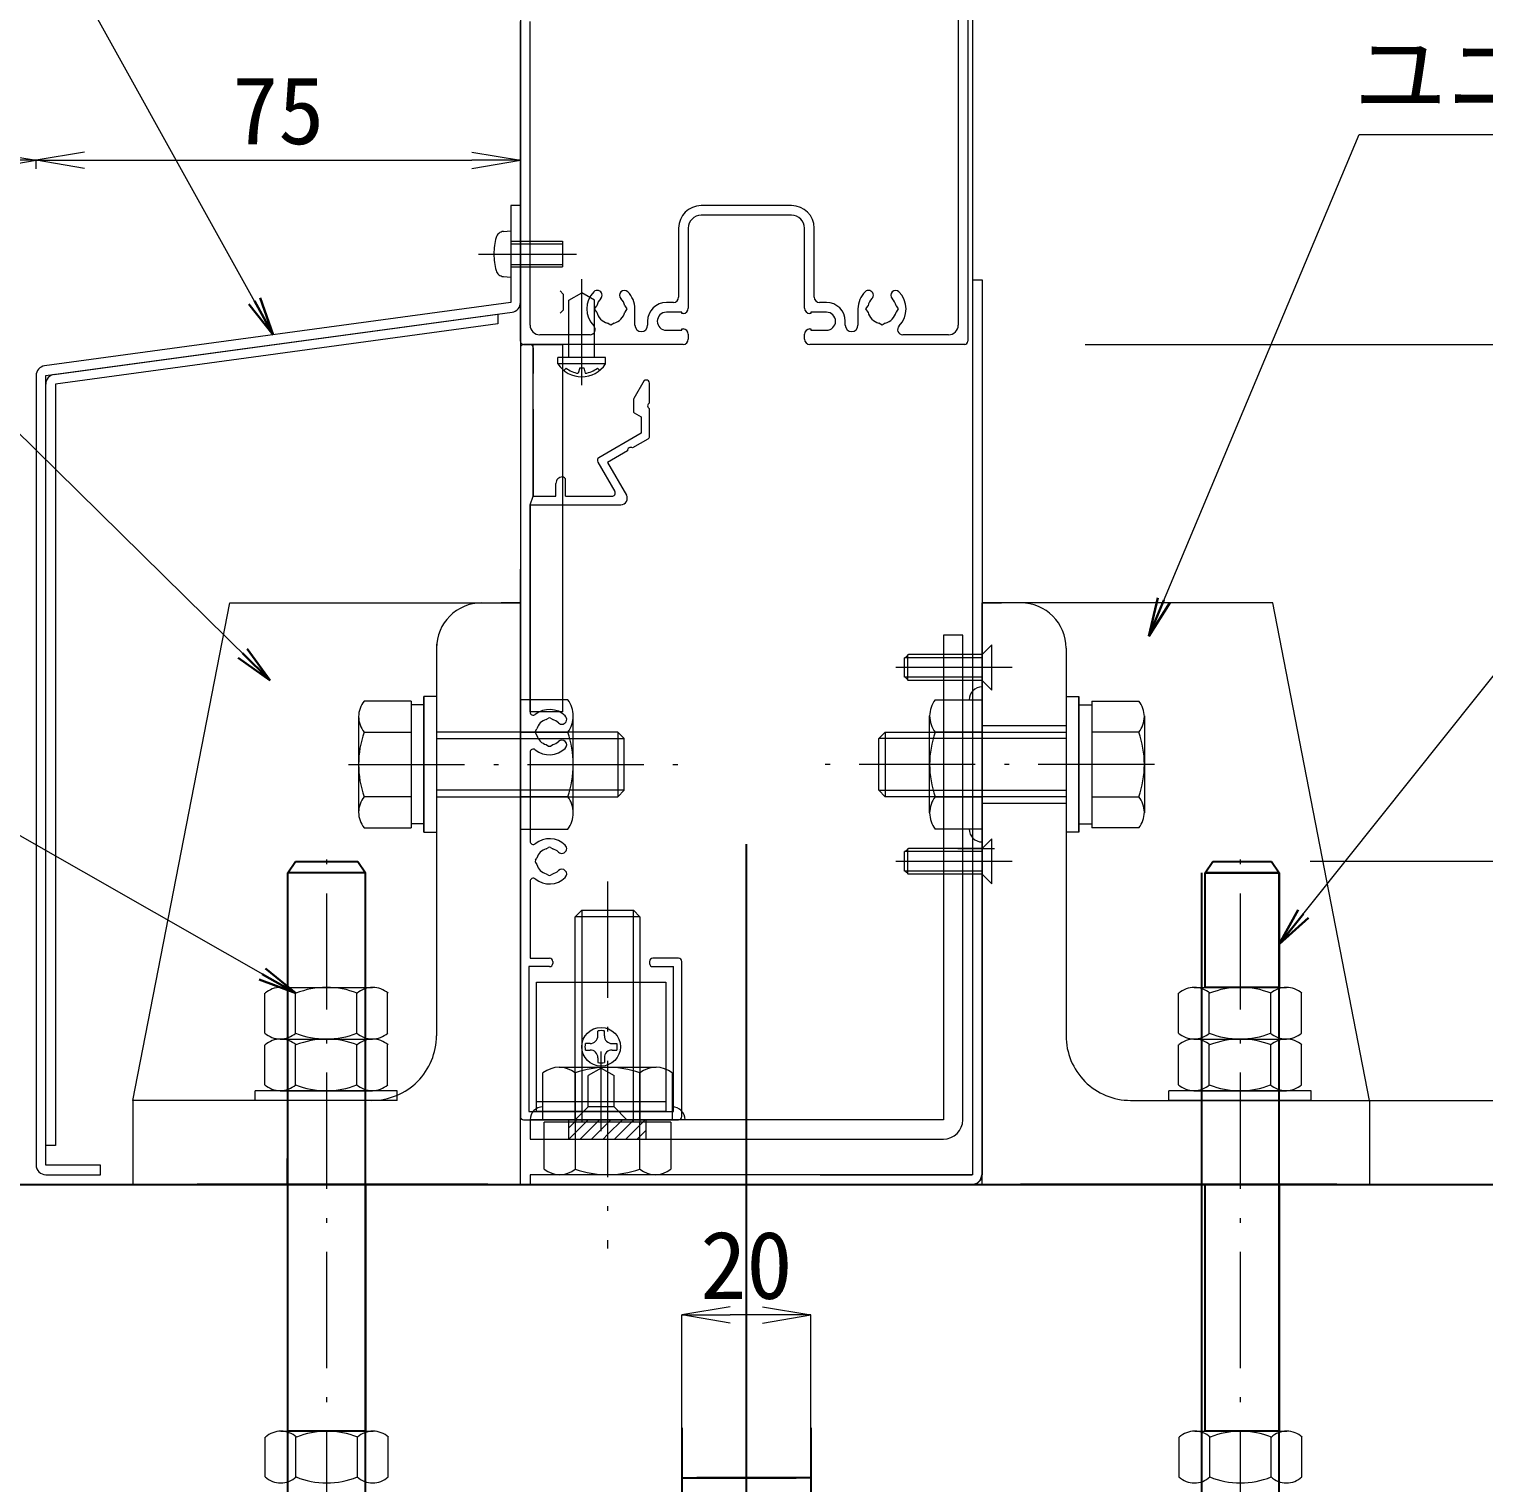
# Model space of a CAD drawing. Header units: millimetres. Extents: x -13466 to 37833, y -11727 to 34084.
# Drawn here: x 17402 to 19655, y 4958 to 7208 of the extents above; entities that cross this region are included whole.
import ezdxf

# ---------------------------------------------------------------- set-up
doc = ezdxf.new("R2010")
doc.units = ezdxf.units.MM
doc.header["$LTSCALE"] = 30
doc.header["$PDSIZE"] = 300
doc.linetypes.add('SXF_一点短鎖線', pattern=[9.25, 6, -1.5, 0.25, -1.5])
for name, color, linetype, lineweight in [('D-BMK', 2, 'SXF_一点短鎖線', 13), ('D-STR-DIM', 7, 'Continuous', 13), ('D-STR-HTXT', 7, 'Continuous', 13), ('D-STR-STR1', 2, 'Continuous', 13), ('D-STR-STR5', 6, 'Continuous', 25), ('D-STR-TXT', 7, 'Continuous', 13)]:
    doc.layers.add(name, color=color, linetype=linetype, lineweight=lineweight)
doc.styles.add('MS ゴシック', font='MS Gothic.ttf')
doc.dimstyles.new('DIM-30-F', dxfattribs={"dimscale": 30, "dimtxt": 3.5, "dimasz": 2.5, "dimexe": 0, "dimexo": 2, "dimgap": 0.8, "dimtad": 1, "dimdec": 0, "dimzin": 0, "dimdsep": 46, "dimtxsty": 'MS ゴシック', "dimblk": 'OPEN', "dimcen": 0.1, "dimaunit": 1, "dimadec": 4, "dimazin": 0, "dimtfac": 1, "dimtdec": 0, "dimtmove": 2, "dimatfit": 3, "dimldrblk": 'OPEN', "dimfxl": 1, "dimtolj": 1, "dimtzin": 0, "dimlwd": -1, "dimlwe": -1, "dimarcsym": 2})

# ---------------------------------------------------------------- blocks, each defined once
blk = doc.blocks.new('_Open')
at = {"color": 0, "linetype": 'ByBlock', "lineweight": -2}
for p, q in [((-1, 0.167), (0, 0)), ((-1, -0.167), (0, 0)), ((0, 0), (-1, 0))]:
    blk.add_line(p, q, dxfattribs=at)
blk = doc.blocks.new('*D20')
at = {"layer": 'D-STR-DIM', "color": 0, "transparency": 16777216}
for p, q in [((8743.3, 12827.5), (8769.9, 12881.2)), ((8837.1, 12848), (9599.1, 12471.3)), ((9692.9, 12491.8), (9666.3, 12438))]:
    blk.add_line(p, q, dxfattribs=at)
at = {"layer": 'Defpoints', "color": 0, "transparency": 16777216}
for p in [(8769.9, 12881.2), (9666.3, 12438), (9666.3, 12438)]:
    blk.add_point(p, dxfattribs=at)
at = {"layer": 'D-STR-DIM', "color": 0, "transparency": 16777216, "xscale": 75, "yscale": 75, "zscale": 75}
for p, rotation in [((8769.9, 12881.2), 153.6900675261025), ((9666.3, 12438), 333.6900675261025)]:
    blk.add_blockref('_Open', p, dxfattribs=dict(at, rotation=rotation))
at = {"layer": 'D-STR-DIM', "color": 0, "transparency": 16777216, "insert": (9252, 12728.2), "char_height": 105, "width": 46998.713, "attachment_point": 5, "rotation": 333.6901, "style": 'MS ゴシック'}
blk.add_mtext('\\A1;R1000', dxfattribs=at)
blk = doc.blocks.new('*D32')
at = {"layer": 'D-STR-DIM', "color": 0, "transparency": 16777216}
for p, q in [((19386, 5920.1), (20291.5, 5920.1)), ((20291.5, 5495.1), (20291.5, 5845.1)), ((19842.2, 5420.1), (20291.5, 5420.1))]:
    blk.add_line(p, q, dxfattribs=at)
at = {"layer": 'Defpoints', "color": 0, "transparency": 16777216}
for p in [(19326, 5920.1), (20291.5, 5920.1), (19782.2, 5420.1)]:
    blk.add_point(p, dxfattribs=at)
at = {"layer": 'D-STR-DIM', "color": 0, "transparency": 16777216, "xscale": 75, "yscale": 75, "zscale": 75}
for p, rotation in [((20291.5, 5920.1), 90), ((20291.5, 5420.1), 270)]:
    blk.add_blockref('_Open', p, dxfattribs=dict(at, rotation=rotation))
at = {"layer": 'D-STR-DIM', "color": 0, "transparency": 16777216, "insert": (20215, 5670.1), "char_height": 105, "width": 18546.031, "attachment_point": 5, "rotation": 90, "style": 'MS ゴシック'}
blk.add_mtext('\\A1;50', dxfattribs=at)
blk = doc.blocks.new('*D36')
at = {"layer": 'D-STR-DIM', "color": 0, "transparency": 16777216}
for p, q in [((17517.8, 5420.1), (17309, 5420.1)), ((17309, 4995.1), (17309, 5345.1)), ((17552.8, 4920.1), (17309, 4920.1))]:
    blk.add_line(p, q, dxfattribs=at)
at = {"layer": 'Defpoints', "color": 0, "transparency": 16777216}
for p in [(17309, 5420.1), (17577.8, 5420.1), (17612.8, 4920.1)]:
    blk.add_point(p, dxfattribs=at)
at = {"layer": 'D-STR-DIM', "color": 0, "transparency": 16777216, "xscale": 75, "yscale": 75, "zscale": 75}
for p, rotation in [((17309, 5420.1), 90), ((17309, 4920.1), 270)]:
    blk.add_blockref('_Open', p, dxfattribs=dict(at, rotation=rotation))
at = {"layer": 'D-STR-DIM', "color": 0, "transparency": 16777216, "insert": (17232.5, 5170.1), "char_height": 105, "width": 18546.031, "attachment_point": 5, "rotation": 90, "style": 'MS ゴシック'}
blk.add_mtext('\\A1;50', dxfattribs=at)
blk = doc.blocks.new('*D37')
at = {"layer": 'D-STR-DIM', "color": 0, "transparency": 16777216}
for p, q in [((19037.4, 7720.1), (21425, 7720.1)), ((21425, 6795.1), (21425, 7645.1)), ((19037.4, 6720.1), (21425, 6720.1))]:
    blk.add_line(p, q, dxfattribs=at)
at = {"layer": 'Defpoints', "color": 0, "transparency": 16777216}
for p in [(18977.4, 7720.1), (21425, 7720.1), (18977.4, 6720.1)]:
    blk.add_point(p, dxfattribs=at)
at = {"layer": 'D-STR-DIM', "color": 0, "transparency": 16777216, "xscale": 75, "yscale": 75, "zscale": 75}
for p, rotation in [((21425, 7720.1), 90), ((21425, 6720.1), 270)]:
    blk.add_blockref('_Open', p, dxfattribs=dict(at, rotation=rotation))
at = {"layer": 'D-STR-DIM', "color": 0, "transparency": 16777216, "insert": (21348.5, 7220.1), "char_height": 105, "width": 24614.312, "attachment_point": 5, "rotation": 90, "style": 'MS ゴシック'}
blk.add_mtext('\\A1;100', dxfattribs=at)
blk = doc.blocks.new('*D38')
at = {"layer": 'D-STR-DIM', "color": 0, "transparency": 16777216}
for p, q in [((18412.8, 5005.3), (18412.8, 5218)), ((18537.8, 5218), (18487.8, 5218)), ((18612.8, 5005.3), (18612.8, 5218))]:
    blk.add_line(p, q, dxfattribs=at)
at = {"layer": 'Defpoints', "color": 0, "transparency": 16777216}
for p in [(18412.8, 5218), (18412.8, 4945.3), (18612.8, 4945.3)]:
    blk.add_point(p, dxfattribs=at)
at = {"layer": 'D-STR-DIM', "color": 0, "transparency": 16777216, "xscale": 75, "yscale": 75, "zscale": 75, "rotation": 180}
blk.add_blockref('_Open', (18412.8, 5218), dxfattribs=at)
at = {"layer": 'D-STR-DIM', "color": 0, "transparency": 16777216, "xscale": 75, "yscale": 75, "zscale": 75}
blk.add_blockref('_Open', (18612.8, 5218), dxfattribs=at)
at = {"layer": 'D-STR-DIM', "color": 0, "transparency": 16777216, "insert": (18512.8, 5294.5), "char_height": 105, "width": 18546.031, "attachment_point": 5, "style": 'MS ゴシック'}
blk.add_mtext('\\A1;20', dxfattribs=at)
blk = doc.blocks.new('*D39')
at = {"layer": 'D-STR-DIM', "color": 0, "transparency": 16777216}
for p, q in [((18162.8, 7325.8), (18162.8, 7005.2)), ((17412.8, 6992.1), (17412.8, 7005.2)), ((17487.8, 7005.2), (18087.8, 7005.2))]:
    blk.add_line(p, q, dxfattribs=at)
at = {"layer": 'Defpoints', "color": 0, "transparency": 16777216}
for p in [(18162.8, 7385.8), (17412.8, 7052.1), (18162.8, 7005.2)]:
    blk.add_point(p, dxfattribs=at)
at = {"layer": 'D-STR-DIM', "color": 0, "transparency": 16777216, "xscale": 75, "yscale": 75, "zscale": 75, "rotation": 180}
blk.add_blockref('_Open', (17412.8, 7005.2), dxfattribs=at)
at = {"layer": 'D-STR-DIM', "color": 0, "transparency": 16777216, "xscale": 75, "yscale": 75, "zscale": 75}
blk.add_blockref('_Open', (18162.8, 7005.2), dxfattribs=at)
at = {"layer": 'D-STR-DIM', "color": 0, "transparency": 16777216, "insert": (17787.8, 7081.7), "char_height": 105, "width": 20434.753, "attachment_point": 5, "style": 'MS ゴシック'}
blk.add_mtext('\\A1;75', dxfattribs=at)
blk = doc.blocks.new('*D40')
at = {"layer": 'D-STR-DIM', "color": 0, "transparency": 16777216}
for p, q in [((17012.8, 5480.1), (17012.8, 7005.2)), ((17087.8, 7005.2), (17337.8, 7005.2)), ((17412.8, 6992.1), (17412.8, 7005.2))]:
    blk.add_line(p, q, dxfattribs=at)
at = {"layer": 'Defpoints', "color": 0, "transparency": 16777216}
for p in [(17412.8, 7052.1), (17412.8, 7005.2), (17012.8, 5420.1)]:
    blk.add_point(p, dxfattribs=at)
at = {"layer": 'D-STR-DIM', "color": 0, "transparency": 16777216, "xscale": 75, "yscale": 75, "zscale": 75, "rotation": 180}
blk.add_blockref('_Open', (17012.8, 7005.2), dxfattribs=at)
at = {"layer": 'D-STR-DIM', "color": 0, "transparency": 16777216, "xscale": 75, "yscale": 75, "zscale": 75}
blk.add_blockref('_Open', (17412.8, 7005.2), dxfattribs=at)
at = {"layer": 'D-STR-DIM', "color": 0, "transparency": 16777216, "insert": (17212.8, 7081.7), "char_height": 105, "width": 18692.254, "attachment_point": 5, "style": 'MS ゴシック'}
blk.add_mtext('\\A1;40', dxfattribs=at)
blk = doc.blocks.new('*D41')
at = {"layer": 'D-STR-DIM', "color": 0, "transparency": 16777216}
for p, q in [((19037.4, 6720.1), (21425, 6720.1)), ((21425, 5625.1), (21425, 6645.1)), ((19160.5, 5550.1), (21425, 5550.1))]:
    blk.add_line(p, q, dxfattribs=at)
at = {"layer": 'Defpoints', "color": 0, "transparency": 16777216}
for p in [(18977.4, 6720.1), (21425, 6720.1), (19100.5, 5550.1)]:
    blk.add_point(p, dxfattribs=at)
at = {"layer": 'D-STR-DIM', "color": 0, "transparency": 16777216, "xscale": 75, "yscale": 75, "zscale": 75}
for p, rotation in [((21425, 6720.1), 90), ((21425, 5550.1), 270)]:
    blk.add_blockref('_Open', p, dxfattribs=dict(at, rotation=rotation))
at = {"layer": 'D-STR-DIM', "color": 0, "transparency": 16777216, "insert": (21348.5, 6135.1), "char_height": 105, "width": 26637.072, "attachment_point": 5, "rotation": 90, "style": 'MS ゴシック'}
blk.add_mtext('\\A1;120', dxfattribs=at)
blk = doc.blocks.new('*D43')
at = {"layer": 'D-STR-DIM', "color": 0, "transparency": 16777216}
for p, q in [((19386, 5920.1), (20572.4, 5920.1)), ((20572.4, 1895.1), (20572.4, 5845.1)), ((19837.8, 1820.1), (20572.4, 1820.1))]:
    blk.add_line(p, q, dxfattribs=at)
at = {"layer": 'Defpoints', "color": 0, "transparency": 16777216}
for p in [(19326, 5920.1), (20572.4, 5920.1), (19777.8, 1820.1)]:
    blk.add_point(p, dxfattribs=at)
at = {"layer": 'D-STR-DIM', "color": 0, "transparency": 16777216, "xscale": 75, "yscale": 75, "zscale": 75}
for p, rotation in [((20572.4, 5920.1), 90), ((20572.4, 1820.1), 270)]:
    blk.add_blockref('_Open', p, dxfattribs=dict(at, rotation=rotation))
at = {"layer": 'D-STR-DIM', "color": 0, "transparency": 16777216, "insert": (20495.9, 3870.1), "char_height": 105, "width": 26819.851, "attachment_point": 5, "rotation": 90, "style": 'MS ゴシック'}
blk.add_mtext('\\A1;410', dxfattribs=at)
blk = doc.blocks.new('*D65')
at = {"layer": 'D-STR-DIM', "color": 0, "transparency": 16777216}
for p, q in [((11786.7, 6156.3), (11786.7, 6500.9)), ((11861.7, 6500.9), (12311.7, 6500.9)), ((12386.7, 6156.3), (12386.7, 6500.9))]:
    blk.add_line(p, q, dxfattribs=at)
at = {"layer": 'Defpoints', "color": 0, "transparency": 16777216}
for p in [(12386.7, 6500.9), (11786.7, 6096.3), (12386.7, 6096.3)]:
    blk.add_point(p, dxfattribs=at)
at = {"layer": 'D-STR-DIM', "color": 0, "transparency": 16777216, "xscale": 75, "yscale": 75, "zscale": 75, "rotation": 180}
blk.add_blockref('_Open', (11786.7, 6500.9), dxfattribs=at)
at = {"layer": 'D-STR-DIM', "color": 0, "transparency": 16777216, "xscale": 75, "yscale": 75, "zscale": 75}
blk.add_blockref('_Open', (12386.7, 6500.9), dxfattribs=at)
at = {"layer": 'D-STR-DIM', "color": 0, "transparency": 16777216, "insert": (12086.7, 6592.4), "char_height": 105, "width": 20547, "attachment_point": 5, "style": 'MS ゴシック'}
blk.add_mtext('\\A1;60', dxfattribs=at)

msp = doc.modelspace()

# ---------------------------------------------------------------- linework, layer by layer
at = {"layer": 'D-BMK', "linetype": 'SXF_一点短鎖線', "lineweight": 9}
for p, q in [((18097.803, 6860.064), (18249.803, 6860.064)), ((18257.804, 6657.095), (18257.804, 6820.9))]:
    msp.add_line(p, q, dxfattribs=at)
at = {"layer": 'D-BMK', "linetype": 'SXF_一点短鎖線'}
for p, q in [((18924.259, 6220.064), (18735.787, 6220.064)), ((17896.486, 6070.064), (18415.372, 6070.064)), ((19144.799, 6070.064), (18625.913, 6070.064)), ((17862.803, 2083.002), (17862.803, 5946.859)), ((17862.803, 2083.002), (17862.803, 5946.859)), ((19277.803, 2083.002), (19277.803, 5946.859)), ((19277.803, 2083.002), (19277.803, 5946.859)), ((18924.259, 5920.064), (18735.787, 5920.064)), ((18297.803, 5888.956), (18297.803, 5321.057))]:
    msp.add_line(p, q, dxfattribs=at)
at = {"layer": 'D-STR-HTXT', "linetype": 'Continuous', "lineweight": 30}
for p, q in [((17780.144, 6735.042), (17742.248, 6782.623)), ((17780.144, 6735.042), (17750.988, 6787.482)), ((17780.144, 6735.042), (17759.728, 6792.341)), ((19135.99, 6268.796), (19149.98, 6327.993)), ((19135.99, 6268.796), (19159.202, 6324.125)), ((19135.99, 6268.796), (19168.423, 6320.256)), ((17775.442, 6200.064), (17732.631, 6242.101)), ((17775.442, 6200.064), (17739.637, 6249.237)), ((17775.442, 6200.064), (17725.624, 6234.966)), ((19337.803, 5791.981), (19367.435, 5845.104)), ((19337.803, 5791.981), (19375.248, 5838.863)), ((19337.803, 5791.981), (19383.062, 5832.622)), ((17815.239, 5715.939), (17763.114, 5745.653)), ((17815.239, 5715.939), (17768.066, 5754.34)), ((17815.239, 5715.939), (17758.161, 5736.965))]:
    msp.add_line(p, q, dxfattribs=at)
at = {"layer": 'D-STR-HTXT', "linetype": 'Continuous'}
for points in [[(17780.144, 6735.042), (17394.783, 7428.165), (16478.136, 7428.165)], [(19135.99, 6268.796), (19461.728, 7045.252), (20613.48, 7045.252)], [(17775.442, 6200.064), (17345.107, 6622.616), (15051.324, 6622.616)], [(19337.803, 5791.981), (19697.624, 6242.473), (21238.438, 6242.473)], [(17815.239, 5715.939), (17377.153, 5965.668), (15723.661, 5965.668)]]:
    msp.add_lwpolyline(points, dxfattribs=at)
at = {"layer": 'D-STR-STR1', "linetype": 'Continuous'}
for p, q in [((18162.803, 8386.409), (18162.803, 5520.064)), ((18862.803, 8386.409), (18862.803, 5520.064)), ((18855.803, 7470.064), (18855.803, 6725.064)), ((18840.803, 7339.064), (18840.803, 6750.064)), ((18162.803, 6725.064), (18162.803, 7220.064)), ((18177.803, 6750.064), (18177.803, 7220.064)), ((18162.803, 6935.064), (18147.803, 6935.064)), ((18147.803, 6935.064), (18147.803, 6785.064)), ((18162.803, 6785.064), (18162.803, 6935.064)), ((18512.803, 6935.064), (18442.803, 6935.064)), ((18512.803, 6920.064), (18442.803, 6920.064)), ((18582.803, 6935.064), (18512.803, 6935.064)), ((18582.803, 6920.064), (18512.803, 6920.064)), ((18136.803, 6895.064), (18147.803, 6896.064)), ((18147.803, 6896.064), (18147.803, 6824.064)), ((18407.803, 6900.064), (18407.803, 6793.064)), ((18422.803, 6900.064), (18422.803, 6776.064)), ((18602.803, 6776.064), (18602.803, 6900.064)), ((18617.803, 6793.064), (18617.803, 6900.064)), ((18147.803, 6880.064), (18227.803, 6880.064)), ((18147.803, 6876.064), (18227.803, 6876.064)), ((18227.803, 6880.064), (18227.803, 6840.064)), ((18147.803, 6844.064), (18227.803, 6844.064)), ((18147.803, 6840.064), (18227.803, 6840.064)), ((18136.803, 6825.064), (18147.803, 6824.064)), ((18862.803, 6820.064), (18877.803, 6820.064)), ((18862.803, 6820.064), (18862.803, 5435.064)), ((18877.803, 6820.064), (18877.803, 5435.064)), ((18147.803, 6785.064), (17425.781, 6686.83)), ((18224.177, 6803.054), (18229.126, 6798.105)), ((18229.126, 6798.105), (18229.126, 6773.357)), ((18237.804, 6788.518), (18257.804, 6800.064)), ((18237.804, 6700.064), (18237.804, 6788.518)), ((18277.804, 6788.518), (18257.804, 6800.064)), ((18277.804, 6700.064), (18277.804, 6788.518)), ((18399.803, 6785.064), (18388.803, 6785.064)), ((18636.803, 6785.064), (18625.803, 6785.064)), ((17427.803, 6671.966), (18149.825, 6770.201)), ((17440.781, 6673.732), (18127.803, 6767.205)), ((18127.803, 6767.205), (18127.803, 6752.066)), ((18229.126, 6773.357), (18224.177, 6768.407)), ((18277.803, 6775.064), (18281.107, 6780.064)), ((18281.107, 6770.064), (18277.803, 6775.064)), ((18324.499, 6780.064), (18327.803, 6775.064)), ((18327.803, 6775.064), (18324.499, 6770.064)), ((18340.061, 6749.935), (18340.061, 6775.064)), ((18412.803, 6770.064), (18388.803, 6770.064)), ((18412.803, 6768.064), (18412.803, 6770.064)), ((18414.803, 6768.064), (18412.803, 6768.064)), ((18612.803, 6768.064), (18610.803, 6768.064)), ((18636.803, 6770.064), (18612.803, 6770.064)), ((18612.803, 6770.064), (18612.803, 6768.064)), ((18685.545, 6775.064), (18685.545, 6749.935)), ((18697.803, 6775.064), (18701.107, 6780.064)), ((18701.107, 6770.064), (18697.803, 6775.064)), ((18744.499, 6780.064), (18747.803, 6775.064)), ((18747.803, 6775.064), (18744.499, 6770.064)), ((18127.803, 6752.066), (17442.803, 6658.869)), ((18302.803, 6750.064), (18297.803, 6753.183)), ((18307.803, 6753.183), (18302.803, 6750.064)), ((18359.803, 6756.064), (18359.803, 6749.935)), ((18388.803, 6742.064), (18412.803, 6742.064)), ((18412.803, 6742.064), (18412.803, 6744.064)), ((18412.803, 6744.064), (18414.803, 6744.064)), ((18610.803, 6744.064), (18612.803, 6744.064)), ((18612.803, 6744.064), (18612.803, 6742.064)), ((18612.803, 6742.064), (18636.803, 6742.064)), ((18665.803, 6749.935), (18665.803, 6756.064)), ((18722.803, 6750.064), (18717.803, 6753.183)), ((18727.803, 6753.183), (18722.803, 6750.064)), ((18162.803, 6715.064), (18162.803, 5525.064)), ((18414.803, 6720.064), (18167.803, 6720.064)), ((18182.803, 6485.064), (18182.803, 6720.064)), ((18182.803, 6720.064), (18227.803, 6720.064)), ((18182.803, 6715.064), (18182.803, 6675.064)), ((18270.699, 6735.064), (18192.803, 6735.064)), ((18227.803, 6720.064), (18227.803, 6151.289)), ((18422.803, 6736.064), (18422.803, 6728.064)), ((18602.803, 6728.064), (18602.803, 6736.064)), ((18850.803, 6720.064), (18610.803, 6720.064)), ((18825.803, 6735.064), (18754.907, 6735.064)), ((18862.803, 6720.064), (18862.803, 5520.064)), ((18294.691, 6700.064), (18220.92, 6700.064)), ((18220.92, 6690.064), (18220.92, 6700.064)), ((18294.691, 6690.064), (18294.691, 6700.064)), ((18294.691, 6690.064), (18220.92, 6690.064)), ((18233.507, 6683.553), (18229.951, 6679.998)), ((18254.664, 6683.759), (18252.434, 6675.435)), ((18254.664, 6683.759), (18260.946, 6683.759)), ((18260.946, 6683.759), (18263.177, 6675.435)), ((18282.103, 6683.553), (18285.659, 6679.998)), ((18354.546, 6664.064), (18338.473, 6636.224)), ((18357.803, 6665.064), (18356.278, 6665.064)), ((18362.803, 6629.651), (18362.803, 6660.064)), ((18337.803, 6633.724), (18337.803, 6616.219)), ((18182.803, 6620.064), (18182.803, 6485.064)), ((18338.803, 6614.486), (18349.803, 6608.136)), ((18349.803, 6608.136), (18349.803, 6582.569)), ((18362.803, 6577.951), (18362.803, 6620.486)), ((18349.803, 6582.569), (18284.423, 6544.822)), ((18360.303, 6573.62), (18336.461, 6559.855)), ((18282.593, 6537.992), (18308.821, 6492.564)), ((18328.524, 6555.273), (18297.851, 6537.564)), ((18297.851, 6537.564), (18327.007, 6487.064)), ((18162.803, 6520.064), (18162.803, 5520.064)), ((18217.803, 6485.064), (18217.803, 6505.064)), ((18232.803, 6485.064), (18232.803, 6510.064)), ((18177.803, 6472.064), (18182.803, 6485.064)), ((18177.803, 6472.064), (18177.803, 6151.289)), ((18177.803, 6151.289), (18177.803, 6472.064)), ((18177.803, 6472.064), (18318.347, 6472.064)), ((18182.803, 6485.064), (18217.803, 6485.064)), ((18232.803, 6485.064), (18304.491, 6485.064)), ((18162.803, 6223.733), (18162.803, 6372.05)), ((18162.803, 5420.064), (18162.803, 6320.064)), ((18877.803, 5420.064), (18877.803, 6320.064)), ((18847.803, 6270.064), (18817.803, 6270.064)), ((18817.803, 6270.064), (18817.803, 5520.064)), ((18847.803, 5520.064), (18847.803, 6270.064)), ((18032.803, 6256.064), (18032.803, 6184.064)), ((18032.803, 6250.064), (18032.803, 5650.064)), ((18892.803, 6255.064), (18877.803, 6240.064)), ((18892.803, 6185.064), (18892.803, 6255.064)), ((19007.803, 6250.064), (19007.803, 5650.064)), ((18877.803, 6235.064), (18757.803, 6235.064)), ((18757.803, 6205.064), (18757.803, 6235.064)), ((18758.828, 6235.064), (18763.828, 6240.064)), ((18762.803, 6200.064), (18762.803, 6240.064)), ((18877.803, 6240.064), (18763.828, 6240.064)), ((18877.803, 6200.064), (18877.803, 6240.064)), ((18877.803, 6205.064), (18757.803, 6205.064)), ((18763.828, 6200.064), (18758.828, 6205.064)), ((18877.803, 6200.064), (18763.828, 6200.064)), ((18892.803, 6185.064), (18877.803, 6200.064)), ((18032.803, 6175.064), (18032.803, 6154.901)), ((19007.803, 6175.064), (19007.803, 5965.064)), ((18162.803, 6159.901), (18162.803, 6170.064)), ((18227.803, 6151.289), (18177.803, 6151.289)), ((18877.803, 5970.064), (18877.803, 6170.064)), ((18202.803, 6139.429), (18206.209, 6141.565)), ((18209.397, 6141.565), (18212.803, 6139.429)), ((18877.803, 6130.064), (19007.803, 6130.064)), ((18032.803, 6106.064), (18032.803, 6034.064)), ((18186.302, 6121.658), (18188.438, 6125.064)), ((18186.302, 6118.47), (18188.438, 6115.064)), ((18177.803, 6088.839), (18177.803, 5951.289)), ((18202.803, 6100.699), (18206.209, 6098.563)), ((18209.397, 6098.563), (18212.803, 6100.699)), ((18877.803, 6010.064), (19007.803, 6010.064)), ((18032.803, 5956.064), (18032.803, 5884.064)), ((18892.803, 5955.064), (18877.803, 5940.064)), ((18892.803, 5885.064), (18892.803, 5955.064)), ((18202.803, 5939.429), (18206.209, 5941.565)), ((18209.397, 5941.565), (18212.803, 5939.429)), ((18877.803, 5935.064), (18757.803, 5935.064)), ((18757.803, 5905.064), (18757.803, 5935.064)), ((18758.828, 5935.064), (18763.828, 5940.064)), ((18762.803, 5900.064), (18762.803, 5940.064)), ((18877.803, 5940.064), (18763.828, 5940.064)), ((18840.157, 5940.064), (18897.157, 5940.064)), ((18877.803, 5900.064), (18877.803, 5940.064)), ((18186.302, 5921.658), (18188.438, 5925.064)), ((18186.302, 5918.47), (18188.438, 5915.064)), ((18877.803, 5905.064), (18757.803, 5905.064)), ((18763.828, 5900.064), (18758.828, 5905.064)), ((18177.803, 5888.839), (18177.803, 5770.064)), ((18202.803, 5900.699), (18206.209, 5898.563)), ((18209.397, 5898.563), (18212.803, 5900.699)), ((18877.803, 5900.064), (18763.828, 5900.064)), ((18892.803, 5885.064), (18877.803, 5900.064)), ((18247.803, 5834.3), (18257.803, 5844.3)), ((18257.803, 5844.3), (18257.803, 5516.314)), ((18257.803, 5844.3), (18337.803, 5844.3)), ((18337.803, 5844.3), (18347.803, 5834.3)), ((18337.803, 5516.314), (18337.803, 5844.3)), ((18247.803, 5516.314), (18247.803, 5834.3)), ((18347.803, 5834.3), (18247.803, 5834.3)), ((18347.803, 5834.3), (18347.803, 5516.314)), ((18187.803, 5733.064), (18387.803, 5733.064)), ((18187.803, 5533.064), (18187.803, 5733.064)), ((18387.803, 5733.064), (18387.803, 5533.064)), ((18197.803, 5520.064), (18197.803, 5592.735)), ((18222.803, 5601.314), (18372.803, 5601.314)), ((18247.803, 5592.735), (18247.803, 5520.064)), ((18347.803, 5520.064), (18347.803, 5592.735)), ((18397.803, 5592.735), (18397.803, 5520.064)), ((18387.803, 5548.064), (18187.803, 5548.064)), ((18817.803, 5520.064), (18177.803, 5520.064)), ((18177.803, 5520.064), (18177.803, 5490.064)), ((18387.803, 5533.064), (18187.803, 5533.064)), ((18197.803, 5520.064), (18397.803, 5520.064)), ((18197.803, 5520.064), (18397.803, 5520.064)), ((18237.803, 5490.064), (18237.803, 5520.064)), ((18357.803, 5490.064), (18357.803, 5520.064)), ((18199.803, 5443.642), (18199.803, 5516.314)), ((18395.803, 5516.314), (18199.803, 5516.314)), ((18247.803, 5516.314), (18247.803, 5443.642)), ((18347.803, 5443.642), (18347.803, 5516.314)), ((18395.803, 5516.314), (18395.803, 5443.642)), ((18177.803, 5490.064), (18817.803, 5490.064)), ((18177.803, 5435.064), (18177.803, 5420.064)), ((18862.803, 5435.064), (18177.803, 5435.064)), ((18372.803, 5435.064), (18222.803, 5435.064)), ((18627.157, 5435.064), (18862.157, 5435.064)), ((18862.803, 5420.064), (18177.803, 5420.064)), ((18627.157, 5420.064), (18862.157, 5420.064))]:
    msp.add_line(p, q, dxfattribs=at)
at = {"layer": 'D-STR-STR1', "linetype": 'Continuous', "lineweight": 9}
for p, q in [((18167.803, 6720.064), (18177.803, 6720.064)), ((17412.803, 6671.966), (17412.803, 5450.064)), ((17427.803, 5450.064), (17427.803, 6671.966)), ((17427.803, 5480.064), (17427.803, 6658.869)), ((17442.803, 6658.869), (17442.803, 5480.064)), ((17562.803, 5550.064), (17712.803, 6320.064)), ((17712.803, 6320.064), (18162.803, 6320.064)), ((18162.803, 6320.064), (18132.803, 6320.064)), ((18877.803, 6320.064), (18907.803, 6320.064)), ((19327.803, 6320.064), (18877.803, 6320.064)), ((19477.803, 5550.064), (19327.803, 6320.064)), ((18033.482, 6175.064), (18013.482, 6175.064)), ((18013.482, 6175.064), (18013.482, 5965.064)), ((18013.482, 5965.064), (18013.482, 6175.064)), ((19007.803, 6175.064), (19027.803, 6175.064)), ((19027.803, 6175.064), (19027.803, 5965.064)), ((19027.803, 5965.064), (19027.803, 6175.064)), ((17993.482, 6168.064), (17920.811, 6168.064)), ((17993.482, 6168.064), (17993.482, 5972.064)), ((18013.482, 6162.064), (17993.482, 6162.064)), ((18013.482, 6168.064), (18013.482, 5972.064)), ((18013.482, 6162.064), (18013.482, 5978.064)), ((18236.154, 6170.064), (18163.482, 6170.064)), ((18805.132, 6170.064), (18877.803, 6170.064)), ((19027.803, 6168.064), (19027.803, 5972.064)), ((19027.803, 6162.064), (19047.803, 6162.064)), ((19027.803, 6162.064), (19027.803, 5978.064)), ((19047.803, 6168.064), (19120.474, 6168.064)), ((19047.803, 6168.064), (19047.803, 5972.064)), ((17912.232, 6145.064), (17912.232, 5995.064)), ((18244.732, 5995.064), (18244.732, 6145.064)), ((18796.553, 5995.064), (18796.553, 6145.064)), ((19129.053, 6145.064), (19129.053, 5995.064)), ((17920.811, 6120.064), (17993.482, 6120.064)), ((18313.482, 6120.064), (18033.482, 6120.064)), ((18033.482, 6110.064), (18323.482, 6110.064)), ((18163.482, 6120.064), (18236.154, 6120.064)), ((18323.482, 6110.064), (18313.482, 6120.064)), ((18313.482, 6120.064), (18313.482, 6020.064)), ((18323.482, 6030.064), (18323.482, 6110.064)), ((18717.803, 6110.064), (18727.803, 6120.064)), ((19007.803, 6110.064), (18717.803, 6110.064)), ((18717.803, 6030.064), (18717.803, 6110.064)), ((18727.803, 6120.064), (19007.803, 6120.064)), ((18727.803, 6120.064), (18727.803, 6020.064)), ((18877.803, 6120.064), (18805.132, 6120.064)), ((19120.474, 6120.064), (19047.803, 6120.064)), ((17993.482, 6020.064), (17920.811, 6020.064)), ((18323.482, 6030.064), (18033.482, 6030.064)), ((18033.482, 6020.064), (18313.482, 6020.064)), ((18236.154, 6020.064), (18163.482, 6020.064)), ((18313.482, 6020.064), (18323.482, 6030.064)), ((18717.803, 6030.064), (19007.803, 6030.064)), ((18727.803, 6020.064), (18717.803, 6030.064)), ((19007.803, 6020.064), (18727.803, 6020.064)), ((18805.132, 6020.064), (18877.803, 6020.064)), ((19047.803, 6020.064), (19120.474, 6020.064)), ((17920.811, 5972.064), (17993.482, 5972.064)), ((18013.482, 5978.064), (17993.482, 5978.064)), ((19027.803, 5978.064), (19047.803, 5978.064)), ((19120.474, 5972.064), (19047.803, 5972.064)), ((18013.482, 5965.064), (18033.482, 5965.064)), ((18163.482, 5970.064), (18236.154, 5970.064)), ((18877.803, 5970.064), (18805.132, 5970.064)), ((19027.803, 5965.064), (19007.803, 5965.064)), ((18177.803, 5770.064), (18207.803, 5770.064)), ((18407.803, 5770.064), (18367.803, 5770.064)), ((18175.803, 5757.064), (18175.803, 5533.064)), ((18207.803, 5757.064), (18175.803, 5757.064)), ((18212.803, 5765.064), (18212.803, 5762.064)), ((18362.803, 5765.064), (18362.803, 5762.064)), ((18367.803, 5757.064), (18399.803, 5757.064)), ((18399.803, 5533.064), (18399.803, 5757.064)), ((18412.803, 5525.064), (18412.803, 5765.064)), ((17791.429, 5725.064), (17933.932, 5725.064)), ((19206.429, 5725.064), (19348.932, 5725.064)), ((17767.155, 5654.199), (17767.155, 5715.872)), ((17814.656, 5654.199), (17814.656, 5715.872)), ((17909.658, 5654.199), (17909.658, 5715.872)), ((17957.159, 5654.199), (17957.159, 5715.872)), ((19182.155, 5654.199), (19182.155, 5715.872)), ((19229.656, 5654.199), (19229.656, 5715.872)), ((19324.658, 5654.199), (19324.658, 5715.872)), ((19372.159, 5654.199), (19372.159, 5715.872)), ((18282.803, 5650.064), (18282.803, 5657.464)), ((18292.803, 5650.064), (18292.803, 5657.464)), ((17767.155, 5574.199), (17767.155, 5635.872)), ((17791.429, 5645.064), (17933.932, 5645.064)), ((17791.429, 5645.064), (17933.932, 5645.064)), ((17814.656, 5574.199), (17814.656, 5635.872)), ((17909.658, 5574.199), (17909.658, 5635.872)), ((17957.159, 5574.199), (17957.159, 5635.872)), ((18270.803, 5638.064), (18263.403, 5638.064)), ((18304.803, 5638.064), (18312.203, 5638.064)), ((19182.155, 5574.199), (19182.155, 5635.872)), ((19206.429, 5645.064), (19348.932, 5645.064)), ((19206.429, 5645.064), (19348.932, 5645.064)), ((19229.656, 5574.199), (19229.656, 5635.872)), ((19324.658, 5574.199), (19324.658, 5635.872)), ((19372.159, 5574.199), (19372.159, 5635.872)), ((18263.403, 5628.064), (18270.803, 5628.064)), ((18282.803, 5616.064), (18282.803, 5608.664)), ((18287.803, 5502.509), (18287.803, 5625.77)), ((18292.803, 5616.064), (18292.803, 5608.664)), ((18304.803, 5628.064), (18312.203, 5628.064)), ((18287.803, 5600.064), (18267.804, 5588.518)), ((18267.804, 5540.064), (18267.804, 5588.518)), ((18287.803, 5600.064), (18307.803, 5588.518)), ((18307.803, 5540.064), (18307.803, 5588.518)), ((17972.157, 5565.064), (17752.157, 5565.064)), ((17752.157, 5550.064), (17752.157, 5565.064)), ((17791.429, 5565.064), (17933.932, 5565.064)), ((17972.157, 5550.064), (17972.157, 5565.064)), ((19387.157, 5565.064), (19167.157, 5565.064)), ((19167.157, 5550.064), (19167.157, 5565.064)), ((19206.429, 5565.064), (19348.932, 5565.064)), ((19387.157, 5550.064), (19387.157, 5565.064)), ((17962.803, 5550.064), (17562.803, 5550.064)), ((17562.803, 5550.064), (17562.803, 5450.064)), ((17972.157, 5550.064), (17752.157, 5550.064)), ((19107.803, 5550.064), (19477.803, 5550.064)), ((19387.157, 5550.064), (19167.157, 5550.064)), ((19477.803, 5550.064), (19477.803, 5450.064)), ((18167.803, 5520.064), (18407.803, 5520.064)), ((18175.803, 5533.064), (18399.803, 5533.064)), ((18237.803, 5490.179), (18267.688, 5520.064)), ((18237.803, 5507.857), (18250.01, 5520.064)), ((18267.804, 5540.064), (18247.802, 5520.064)), ((18327.804, 5520.064), (18247.802, 5520.064)), ((18255.365, 5490.064), (18285.365, 5520.064)), ((18307.803, 5540.064), (18267.804, 5540.064)), ((18297.803, 5497.146), (18320.721, 5520.064)), ((18297.803, 5514.824), (18303.043, 5520.064)), ((18307.803, 5540.064), (18327.804, 5520.064)), ((18308.398, 5490.064), (18338.398, 5520.064)), ((18326.076, 5490.064), (18356.076, 5520.064)), ((18273.043, 5490.064), (18297.803, 5514.824)), ((18290.721, 5490.064), (18297.803, 5497.146)), ((18343.754, 5490.064), (18357.803, 5504.113)), ((17442.803, 5480.064), (17427.803, 5480.064)), ((17512.803, 5450.064), (17427.803, 5450.064)), ((17427.803, 5435.064), (17512.803, 5435.064)), ((17512.803, 5435.064), (17512.803, 5450.064)), ((17562.803, 5450.064), (17562.803, 5420.064)), ((19477.803, 5450.064), (19477.803, 5420.064)), ((17562.803, 5420.064), (18162.803, 5420.064)), ((19477.803, 5420.064), (18877.803, 5420.064)), ((17767.801, 4967.199), (17767.801, 5028.872)), ((17792.076, 5038.064), (17934.579, 5038.064)), ((17792.076, 5038.064), (17934.579, 5038.064)), ((17815.302, 4967.199), (17815.302, 5028.872)), ((17910.304, 4967.199), (17910.304, 5028.872)), ((17957.805, 4967.199), (17957.805, 5028.872)), ((19182.801, 4967.199), (19182.801, 5028.872)), ((19207.076, 5038.064), (19349.579, 5038.064)), ((19207.076, 5038.064), (19349.579, 5038.064)), ((19230.302, 4967.199), (19230.302, 5028.872)), ((19325.304, 4967.199), (19325.304, 5028.872)), ((19372.805, 4967.199), (19372.805, 5028.872))]:
    msp.add_line(p, q, dxfattribs=at)
at = {"layer": 'D-STR-STR1'}
for q in [(20557.398, 5420.064), (20753.69, 5420.064)]:
    msp.add_line((17012.803, 5420.064), q, dxfattribs=at)
at = {"layer": 'D-STR-STR1', "linetype": 'Continuous', "lineweight": 9}
msp.add_circle((18287.803, 5633.064), 30, dxfattribs=at)
at = {"layer": 'D-STR-STR1', "linetype": 'Continuous'}
for centre, radius, start, end in [((18442.803, 6900.064), 35, 90, 180), ((18442.803, 6900.064), 20, 90, 180), ((18582.803, 6900.064), 35, 360, 90), ((18582.803, 6900.064), 20, 360, 90), ((18137.803, 6882.064), 13, 95, 129.755), ((18217.803, 6860.064), 96, 164.51, 180.005), ((18137.803, 6882.064), 13, 129.755, 164.51), ((18217.803, 6860.064), 96, 180.005, 195.5), ((18137.803, 6838.064), 13, 195.5, 230.25), ((18137.803, 6838.064), 13, 230.25, 265), ((18281.872, 6796.317), 7.5, 314.890666, 134.890666), ((18323.734, 6796.317), 7.5, 45.109334, 225.109334), ((18701.872, 6796.317), 7.5, 314.890666, 134.890666), ((18743.734, 6796.317), 7.5, 45.109334, 225.109334), ((18147.803, 6785.064), 15, 318.873886, 360), ((18303.045, 6775.064), 37.5, 134.890666, 224.692101), ((18303.045, 6775.064), 22.5, 134.890666, 167.160412), ((18302.561, 6775.064), 22.5, 12.839588, 45.109334), ((18302.561, 6775.064), 37.5, 0, 45.109334), ((18388.803, 6756.064), 29, 90, 180), ((18399.803, 6793.064), 8, 270, 0), ((18625.803, 6793.064), 8, 180, 270), ((18636.803, 6756.064), 29, 360, 90), ((18723.045, 6775.064), 37.5, 134.890666, 180), ((18723.045, 6775.064), 22.5, 134.890666, 167.160412), ((18722.561, 6775.064), 22.5, 12.839588, 45.109334), ((18722.561, 6775.064), 37.5, 315.307899, 45.109334), ((18147.803, 6785.064), 15, 277.747772, 318.873886), ((18303.045, 6775.064), 22.5, 192.839588, 256.52851), ((18302.561, 6775.064), 22.5, 283.47149, 347.160412), ((18388.803, 6756.064), 14, 90, 270), ((18414.803, 6776.064), 8, 270, 0), ((18610.803, 6776.064), 8, 180, 270), ((18636.803, 6756.064), 14, 270, 90), ((18723.045, 6775.064), 22.5, 192.839588, 256.52851), ((18722.561, 6775.064), 22.5, 283.47149, 347.160412), ((18192.803, 6750.064), 15, 180, 270), ((18270.699, 6743.064), 8, 270, 44.692101), ((18349.932, 6749.935), 9.871, 180, 0), ((18414.803, 6736.064), 8, 360, 90), ((18610.803, 6736.064), 8, 90, 180), ((18675.674, 6749.935), 9.871, 180, 0), ((18754.907, 6743.064), 8, 135.307899, 270), ((18825.803, 6750.064), 15, 270, 0), ((18167.803, 6725.064), 5, 180, 270), ((18414.803, 6728.064), 8, 270, 0), ((18610.803, 6728.064), 8, 180, 270), ((18850.803, 6725.064), 5, 270, 0), ((18257.805, 6714.075), 44.013, 213.062866, 269.999998), ((18257.805, 6714.075), 39.013, 231.477478, 246.781707), ((18257.805, 6714.075), 39.013, 246.781707, 262.085937), ((18257.805, 6714.075), 44.013, 269.999998, 326.93713), ((18257.805, 6714.075), 39.013, 277.914245, 293.218458), ((18257.805, 6714.075), 39.013, 293.218457, 308.52267), ((18356.278, 6663.064), 2, 119.999992, 150.000009), ((18356.278, 6663.064), 2, 89.999989, 120.000007), ((18357.803, 6660.064), 5, 45.000001, 89.999999), ((18357.803, 6660.064), 5, 0, 45), ((18342.803, 6633.724), 5, 165.000002, 179.999999), ((18342.803, 6633.724), 5, 150, 164.999998), ((18364.803, 6625.068), 5, 113.578178, 180), ((18364.803, 6625.068), 5, 180, 246.421822), ((18339.803, 6616.219), 2, 179.999995, 210.000005), ((18339.803, 6616.219), 2, 209.999997, 240.000006), ((18333.492, 6555.832), 5, 119.999999, 186.421822), ((18333.492, 6555.832), 5, 53.578178, 120.000001), ((18357.803, 6577.951), 5, 300.000001, 329.999999), ((18357.803, 6577.951), 5, 330, 359.999999), ((18286.923, 6540.492), 5, 165.000001, 209.999999), ((18286.923, 6540.492), 5, 119.999999, 165.000001), ((18227.803, 6505.064), 10, 135, 180), ((18227.803, 6505.064), 10, 90, 135), ((18227.803, 6510.064), 5, 45, 90), ((18227.803, 6510.064), 5, 360, 45), ((18304.491, 6490.064), 5, 330, 30), ((18304.491, 6490.064), 5, 270, 329.999999), ((18318.347, 6482.064), 10, 270, 330), ((18318.347, 6482.064), 10, 330, 30), ((18102.803, 6250.064), 70, 90, 180), ((18937.803, 6250.064), 70, 0, 90), ((18877.803, 6170.064), 20, 90, 180), ((18182.803, 6151.289), 5, 180, 308.682187), ((18207.803, 6120.064), 35, 45.82662, 128.682187), ((18207.803, 6120.064), 20, 104.477512, 165.522488), ((18207.803, 6139.023), 3, 57.911603, 122.088397), ((18207.803, 6120.064), 20, 45.82662, 75.522488), ((18226.966, 6139.788), 7.5, 225.82662, 45.82662), ((18188.844, 6120.064), 3, 147.911603, 212.088397), ((18207.803, 6120.064), 20, 194.477512, 255.522488), ((18207.803, 6120.064), 20, 284.477512, 314.17338), ((18226.966, 6100.34), 7.5, 314.17338, 134.17338), ((18182.803, 6088.839), 5, 51.317813, 180), ((18207.803, 6120.064), 35, 231.317813, 314.17338), ((18207.803, 6101.105), 3, 237.911603, 302.088397), ((18182.803, 5951.289), 5, 180, 308.682187), ((18207.803, 5920.064), 35, 45.82662, 128.682187), ((18877.803, 5970.064), 20, 180, 270), ((18207.803, 5920.064), 20, 104.477512, 165.522488), ((18207.803, 5939.023), 3, 57.911603, 122.088397), ((18207.803, 5920.064), 20, 45.82662, 75.522488), ((18226.966, 5939.788), 7.5, 225.82662, 45.82662), ((18188.844, 5920.064), 3, 147.911603, 212.088397), ((18207.803, 5920.064), 20, 194.477512, 255.522488), ((18207.803, 5920.064), 20, 284.477512, 314.17338), ((18226.966, 5900.34), 7.5, 314.17338, 134.17338), ((18182.803, 5888.839), 5, 51.317813, 180), ((18207.803, 5920.064), 35, 231.317813, 314.17338), ((18207.803, 5901.105), 3, 237.911603, 302.088397), ((18222.803, 5560.597), 40.717, 52.121121, 127.878879), ((18297.803, 5451.314), 150, 70.528779, 109.471221), ((18372.803, 5560.597), 40.717, 52.121121, 127.878879), ((18197.803, 5520.064), 20, 90, 180), ((18397.803, 5520.064), 20, 0, 90), ((18817.803, 5520.064), 30, 270, 360), ((18223.803, 5472.925), 37.861, 230.661802, 309.338198), ((18297.803, 5585.064), 150, 250.528779, 289.471221), ((18371.803, 5472.925), 37.861, 230.661802, 309.338198), ((18862.157, 5435.064), 15, 270, 0), ((18862.803, 5435.064), 15, 270, 0)]:
    msp.add_arc(centre, radius, start, end, dxfattribs=at)
at = {"layer": 'D-STR-STR1', "linetype": 'Continuous', "lineweight": 9}
for centre, radius, start, end in [((18167.803, 6715.064), 5, 135, 180), ((18167.803, 6715.064), 5, 90.000001, 134.999999), ((18177.803, 6715.064), 5, 44.999999, 90.000001), ((18177.803, 6715.064), 5, 359.999999, 45), ((17427.803, 6671.966), 15, 138.873886, 180), ((17427.803, 6671.966), 15, 97.747772, 138.873886), ((17442.803, 6658.869), 15, 138.873886, 180), ((17442.803, 6658.869), 15, 97.747772, 138.873886), ((17950.094, 6144.064), 37.861, 140.661802, 180), ((18204.015, 6145.064), 40.717, 360, 37.87888), ((18837.27, 6145.064), 40.717, 142.121121, 180), ((19091.192, 6144.064), 37.861, 360, 39.338198), ((17950.094, 6144.064), 37.861, 180, 219.338198), ((18204.015, 6145.064), 40.717, 322.121121, 360), ((18837.27, 6145.064), 40.717, 180, 217.878879), ((19091.192, 6144.064), 37.861, 320.661802, 360), ((18062.232, 6070.064), 150, 160.528779, 180), ((18094.732, 6070.064), 150, 360, 19.471221), ((18946.553, 6070.064), 150, 160.528779, 180), ((18979.053, 6070.064), 150, 0, 19.471221), ((18062.232, 6070.064), 150, 180, 199.471221), ((18094.732, 6070.064), 150, 340.528779, 0), ((18946.553, 6070.064), 150, 180, 199.471221), ((18979.053, 6070.064), 150, 340.528779, 360), ((17950.094, 5996.064), 37.861, 140.661802, 180), ((18204.015, 5995.064), 40.717, 0, 37.878879), ((18837.27, 5995.064), 40.717, 142.121121, 180), ((19091.192, 5996.064), 37.861, 0, 39.338198), ((17950.094, 5996.064), 37.861, 180, 219.338198), ((18204.015, 5995.064), 40.717, 322.121121, 360), ((18837.27, 5995.064), 40.717, 180, 217.87888), ((19091.192, 5996.064), 37.861, 320.661802, 0), ((18207.803, 5765.064), 5, 45, 90), ((18207.803, 5765.064), 5, 0.000001, 45), ((18367.803, 5765.064), 5, 135.000001, 179.999999), ((18367.803, 5765.064), 5, 89.999998, 135.000001), ((18407.803, 5765.064), 5, 44.999999, 90.000001), ((18407.803, 5765.064), 5, 360, 45.000001), ((18207.803, 5762.064), 5, 270, 315), ((18207.803, 5762.064), 5, 315.000001, 359.999999), ((18367.803, 5762.064), 5, 180.000002, 224.999999), ((18367.803, 5762.064), 5, 225, 270.000001), ((17791.429, 5689.438), 35.626, 90, 132.1), ((17791.429, 5689.438), 35.626, 47.9, 90), ((17862.681, 5597.177), 127.887, 90, 111.8), ((17862.681, 5597.177), 127.887, 68.2, 90), ((17933.932, 5689.438), 35.626, 90, 132.1), ((17933.932, 5689.438), 35.626, 47.9, 90), ((19206.429, 5689.438), 35.626, 90, 132.1), ((19206.429, 5689.438), 35.626, 47.9, 90), ((19277.681, 5597.177), 127.887, 90, 111.8), ((19277.681, 5597.177), 127.887, 68.2, 90), ((19348.932, 5689.438), 35.626, 90, 132.1), ((19348.932, 5689.438), 35.626, 47.9, 90), ((18287.803, 5633.064), 25, 90.005, 101.54), ((18287.803, 5633.064), 25, 78.47, 90.005), ((17790.905, 5680.69), 35.626, 227.9, 270), ((17791.429, 5609.438), 35.626, 90, 132.1), ((17790.905, 5680.69), 35.626, 270, 312.1), ((17791.429, 5609.438), 35.626, 47.9, 90), ((17862.157, 5772.951), 127.887, 248.2, 270), ((17862.681, 5517.177), 127.887, 90, 111.8), ((17862.157, 5772.951), 127.887, 270, 291.8), ((17862.681, 5517.177), 127.887, 68.2, 90), ((17933.408, 5680.69), 35.626, 227.9, 270), ((17933.932, 5609.438), 35.626, 90, 132.1), ((17933.408, 5680.69), 35.626, 270, 312.1), ((17933.932, 5609.438), 35.626, 47.9, 90), ((17932.803, 5650.064), 100, 315, 360), ((18287.803, 5633.064), 25, 168.47, 180.005), ((18287.803, 5633.064), 25, 180.005, 191.54), ((18270.803, 5650.064), 12, 270, 315), ((18270.803, 5650.064), 12, 315, 0), ((18304.803, 5650.064), 12, 180, 225), ((18304.803, 5650.064), 12, 225, 270), ((18287.803, 5633.064), 25, 5.77, 11.54), ((18287.803, 5633.064), 25, 360, 5.77), ((18287.803, 5633.064), 25, 354.235, 0), ((19107.803, 5650.064), 100, 180, 225), ((19205.905, 5680.69), 35.626, 227.9, 270), ((19206.429, 5609.438), 35.626, 90, 132.1), ((19205.905, 5680.69), 35.626, 270, 312.1), ((19206.429, 5609.438), 35.626, 47.9, 90), ((19277.157, 5772.951), 127.887, 248.2, 270), ((19277.681, 5517.177), 127.887, 90, 111.8), ((19277.157, 5772.951), 127.887, 270, 291.8), ((19277.681, 5517.177), 127.887, 68.2, 90), ((19348.408, 5680.69), 35.626, 227.9, 270), ((19348.932, 5609.438), 35.626, 90, 132.1), ((19348.408, 5680.69), 35.626, 270, 312.1), ((19348.932, 5609.438), 35.626, 47.9, 90), ((18270.803, 5616.064), 12, 45, 90), ((18270.803, 5616.064), 12, 360, 45), ((18304.803, 5616.064), 12, 135, 180), ((18304.803, 5616.064), 12, 90, 135), ((18287.803, 5633.064), 25, 348.47, 354.235), ((18287.803, 5633.064), 25, 258.47, 270.005), ((18287.803, 5633.064), 25, 270.005, 281.54), ((17790.905, 5600.69), 35.626, 227.9, 270), ((17790.905, 5600.69), 35.626, 270, 312.1), ((17862.157, 5692.951), 127.887, 248.2, 270), ((17862.157, 5692.951), 127.887, 270, 291.8), ((17933.408, 5600.69), 35.626, 227.9, 270), ((17932.803, 5650.064), 100, 270, 315), ((17933.408, 5600.69), 35.626, 270, 312.1), ((19107.803, 5650.064), 100, 225, 270), ((19205.905, 5600.69), 35.626, 227.9, 270), ((19205.905, 5600.69), 35.626, 270, 312.1), ((19277.157, 5692.951), 127.887, 248.2, 270), ((19277.157, 5692.951), 127.887, 270, 291.8), ((19348.408, 5600.69), 35.626, 227.9, 270), ((19348.408, 5600.69), 35.626, 270, 312.1), ((18167.803, 5525.064), 5, 180.000001, 225), ((18167.803, 5525.064), 5, 225.000001, 269.999999), ((18407.803, 5525.064), 5, 270, 315.000001), ((18407.803, 5525.064), 5, 314.999998, 0.000001), ((17427.803, 5450.064), 15, 180, 225), ((17427.803, 5450.064), 15, 225, 270), ((17792.076, 5002.438), 35.626, 90, 132.1), ((17792.076, 5002.438), 35.626, 47.9, 90), ((17863.327, 4910.177), 127.887, 90, 111.8), ((17863.327, 4910.177), 127.887, 68.2, 90), ((17934.579, 5002.438), 35.626, 90, 132.1), ((17934.579, 5002.438), 35.626, 47.9, 90), ((19207.076, 5002.438), 35.626, 90, 132.1), ((19207.076, 5002.438), 35.626, 47.9, 90), ((19278.327, 4910.177), 127.887, 90, 111.8), ((19278.327, 4910.177), 127.887, 68.2, 90), ((19349.579, 5002.438), 35.626, 90, 132.1), ((19349.579, 5002.438), 35.626, 47.9, 90), ((17791.552, 4993.69), 35.626, 227.9, 270), ((17791.552, 4993.69), 35.626, 270, 312.1), ((17862.803, 5085.951), 127.887, 248.2, 270), ((17862.803, 5085.951), 127.887, 270, 291.8), ((17934.055, 4993.69), 35.626, 227.9, 270), ((17934.055, 4993.69), 35.626, 270, 312.1), ((19206.552, 4993.69), 35.626, 227.9, 270), ((19206.552, 4993.69), 35.626, 270, 312.1), ((19277.803, 5085.951), 127.887, 248.2, 270), ((19277.803, 5085.951), 127.887, 270, 291.8), ((19349.055, 4993.69), 35.626, 227.9, 270), ((19349.055, 4993.69), 35.626, 270, 312.1)]:
    msp.add_arc(centre, radius, start, end, dxfattribs=at)
at = {"layer": 'D-STR-STR5', "linetype": 'Continuous'}
for p, q in [((17802.803, 5902.354), (17814.609, 5920.064)), ((17814.609, 5920.064), (17910.997, 5920.064)), ((17910.997, 5920.064), (17922.803, 5902.354)), ((19223.282, 5902.354), (19235.088, 5920.064)), ((19235.088, 5920.064), (19325.997, 5920.064)), ((19325.997, 5920.064), (19337.803, 5902.354)), ((17922.803, 5902.354), (17802.803, 5902.354)), ((17802.803, 1819.567), (17802.803, 5902.354)), ((17802.803, 1819.567), (17802.803, 5902.354)), ((17922.803, 1795.886), (17922.803, 5902.354)), ((17922.803, 1795.886), (17922.803, 5902.354)), ((19217.803, 1819.567), (19217.803, 5902.354)), ((19217.803, 1819.567), (19217.803, 5902.354)), ((19337.803, 5902.354), (19223.282, 5902.354)), ((19223.282, 5902.354), (19337.803, 5902.354)), ((19223.282, 5725.064), (19223.282, 5902.354)), ((19337.803, 1795.886), (19337.803, 5902.354)), ((19337.803, 1795.886), (19337.803, 5902.354)), ((19337.803, 5902.354), (19337.803, 5725.064)), ((19337.803, 5725.064), (19223.282, 5725.064)), ((17802.157, 5420.064), (17802.157, 5460.205)), ((17007.157, 5420.064), (20037.817, 5420.064)), ((18112.57, 5420.064), (17662.157, 5420.064)), ((17802.803, 5420.064), (17922.803, 5420.064)), ((17802.803, 5038.064), (17802.803, 5420.064)), ((17922.803, 5420.064), (17922.803, 5038.064)), ((19427.157, 5420.064), (18937.157, 5420.064)), ((19223.282, 5420.064), (19337.803, 5420.064)), ((19223.282, 5038.064), (19223.282, 5420.064)), ((19337.803, 5420.064), (19337.803, 5038.064)), ((17922.803, 5038.064), (17802.803, 5038.064)), ((18412.803, 5043.064), (18412.803, 4966.064)), ((18612.803, 5043.064), (18612.803, 4966.064)), ((19337.803, 5038.064), (19223.282, 5038.064)), ((18412.803, 4966.064), (18435.803, 4966.064)), ((18412.803, 4966.064), (18412.803, 4943.064)), ((18435.803, 4966.064), (18589.803, 4966.064)), ((18589.803, 4966.064), (18435.803, 4966.064)), ((18612.803, 4966.064), (18589.803, 4966.064)), ((18612.803, 4966.064), (18612.803, 4943.064))]:
    msp.add_line(p, q, dxfattribs=at)
at = {"layer": 'Defpoints', "linetype": 'Continuous'}
msp.add_line((18512.803, 2237.661), (18512.803, 5946.859), dxfattribs=at)

# ---------------------------------------------------------------- texts
at = {"layer": 'D-STR-TXT', "style": 'MS ゴシック'}
msp.add_text('ユニット固定金具', height=105, dxfattribs=at).set_placement((19453.929, 7085.163))

# ---------------------------------------------------------------- dimensions: what is measured, and where the dimension line sits
at = {"layer": 'D-STR-DIM'}
for base, p1, p2, angle, text, picture, middle in [((9666.306, 12438.012), (8769.897, 12881.239), (9666.306, 12438.012), 333.690068, 'R<>', '*D20', (9252.008, 12728.201)), ((21425.024, 7720.064), (18977.397, 6720.064), (18977.397, 7720.064), 90, '100', '*D37', (21348.524, 7220.064)), ((21425.024, 6720.064), (19100.456, 5550.064), (18977.397, 6720.064), 90, '120', '*D41', (21348.524, 6135.064)), ((20572.356, 5920.064), (19777.803, 1820.064), (19325.997, 5920.064), 90, '410', '*D43', (20495.856, 3870.064)), ((20291.46, 5920.064), (19782.157, 5420.064), (19325.997, 5920.064), 90, '50', '*D32', (20214.96, 5670.064)), ((17308.966, 5420.064), (17612.803, 4920.064), (17577.803, 5420.064), 90, '50', '*D36', (17232.466, 5170.064)), ((18412.803, 5218.049), (18612.803, 4945.264), (18412.803, 4945.264), 180, '20', '*D38', (18512.803, 5294.549))]:
    dim = msp.add_linear_dim(base=base, p1=p1, p2=p2, angle=angle, text=text, dimstyle='DIM-30-F', dxfattribs=at)
    dim.commit()
    dim.dimension.update_dxf_attribs({"geometry": picture, "text_midpoint": middle})
for base, p1, p2, text, picture, middle in [((18162.803, 7005.224), (17412.803, 7052.149), (18162.803, 7385.837), '75', '*D39', (17787.803, 7081.724)), ((17412.803, 7005.224), (17012.803, 5420.064), (17412.803, 7052.149), '40', '*D40', (17212.803, 7081.724))]:
    dim = msp.add_linear_dim(base=base, p1=p1, p2=p2, text=text, dimstyle='DIM-30-F', dxfattribs=at)
    dim.commit()
    dim.dimension.update_dxf_attribs({"geometry": picture, "text_midpoint": middle})
dim = msp.add_linear_dim(base=(12386.655, 6500.916), p1=(11786.655, 6096.313), p2=(12386.655, 6096.313), text='60', dimstyle='DIM-30-F', dxfattribs=at)
dim.commit()
dim.dimension.update_dxf_attribs({"geometry": '*D65', "text_midpoint": (12086.655, 6592.416), "dimtype": 160})

doc.saveas('drawing.dxf')
